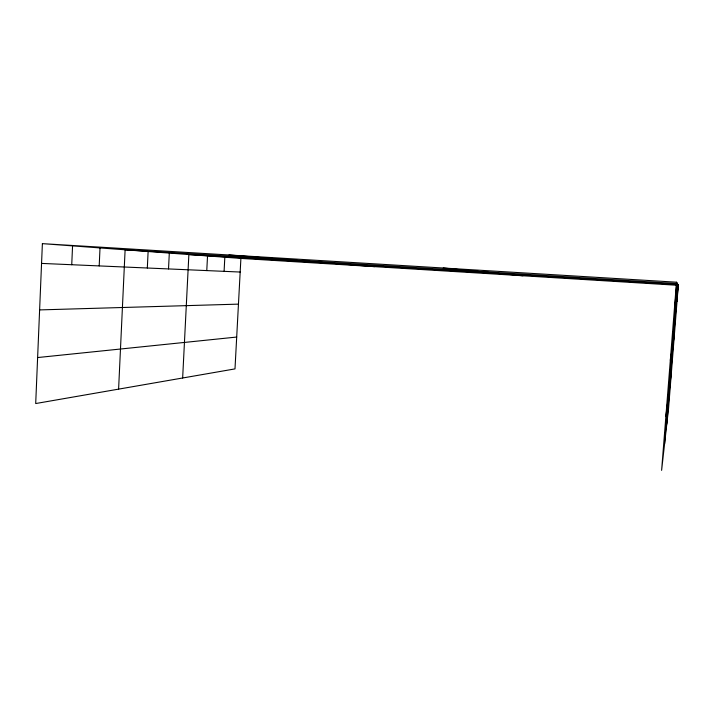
<?xml version="1.0" encoding="UTF-8"?>
<svg xmlns="http://www.w3.org/2000/svg" width="714" height="714" viewBox="0 0 714 714"><rect width="100%" height="100%" fill="white"/><g stroke="black" fill="none" stroke-linecap="round" stroke-linejoin="round"><path stroke-width="1.07" d="M42.385 243.644L35.7 403.544L234.995 368.897L240.904 258.414L42.385 243.644L676.497 282.2L678.3 285.332L668.536 408.604L661.61 470.356L676.497 282.2M71.739 264.724L72.56 245.884M99.201 265.911L100.014 247.928M118.604 389.13L125.111 249.802L677.274 283.547L664.582 443.858M147.325 268.009L148.119 251.506M168.522 268.928L169.307 253.086M182.65 378.001L188.871 254.541L677.845 284.547L666.787 424.187M206.774 270.588L207.533 255.933M224.089 271.338L224.83 257.219M675.042 304.708L676.783 282.699M675.39 304.003L677.042 283.146M675.988 302.79L677.479 283.913M676.247 302.272L677.675 284.243M676.702 301.344L678.014 284.832M676.908 300.924L678.157 285.091M665.885 416.307L671.347 373.092M670.321 360.258L674.257 336.356M674.65 305.494L677.095 300.549M37.619 357.553L236.7 337.053M39.609 309.912L238.458 304.128M41.555 263.412L240.181 272.043M240.904 258.414L678.3 285.332M228.971 254.987L374.636 266.652M443.242 268.018L522.943 275.774"/></g></svg>
